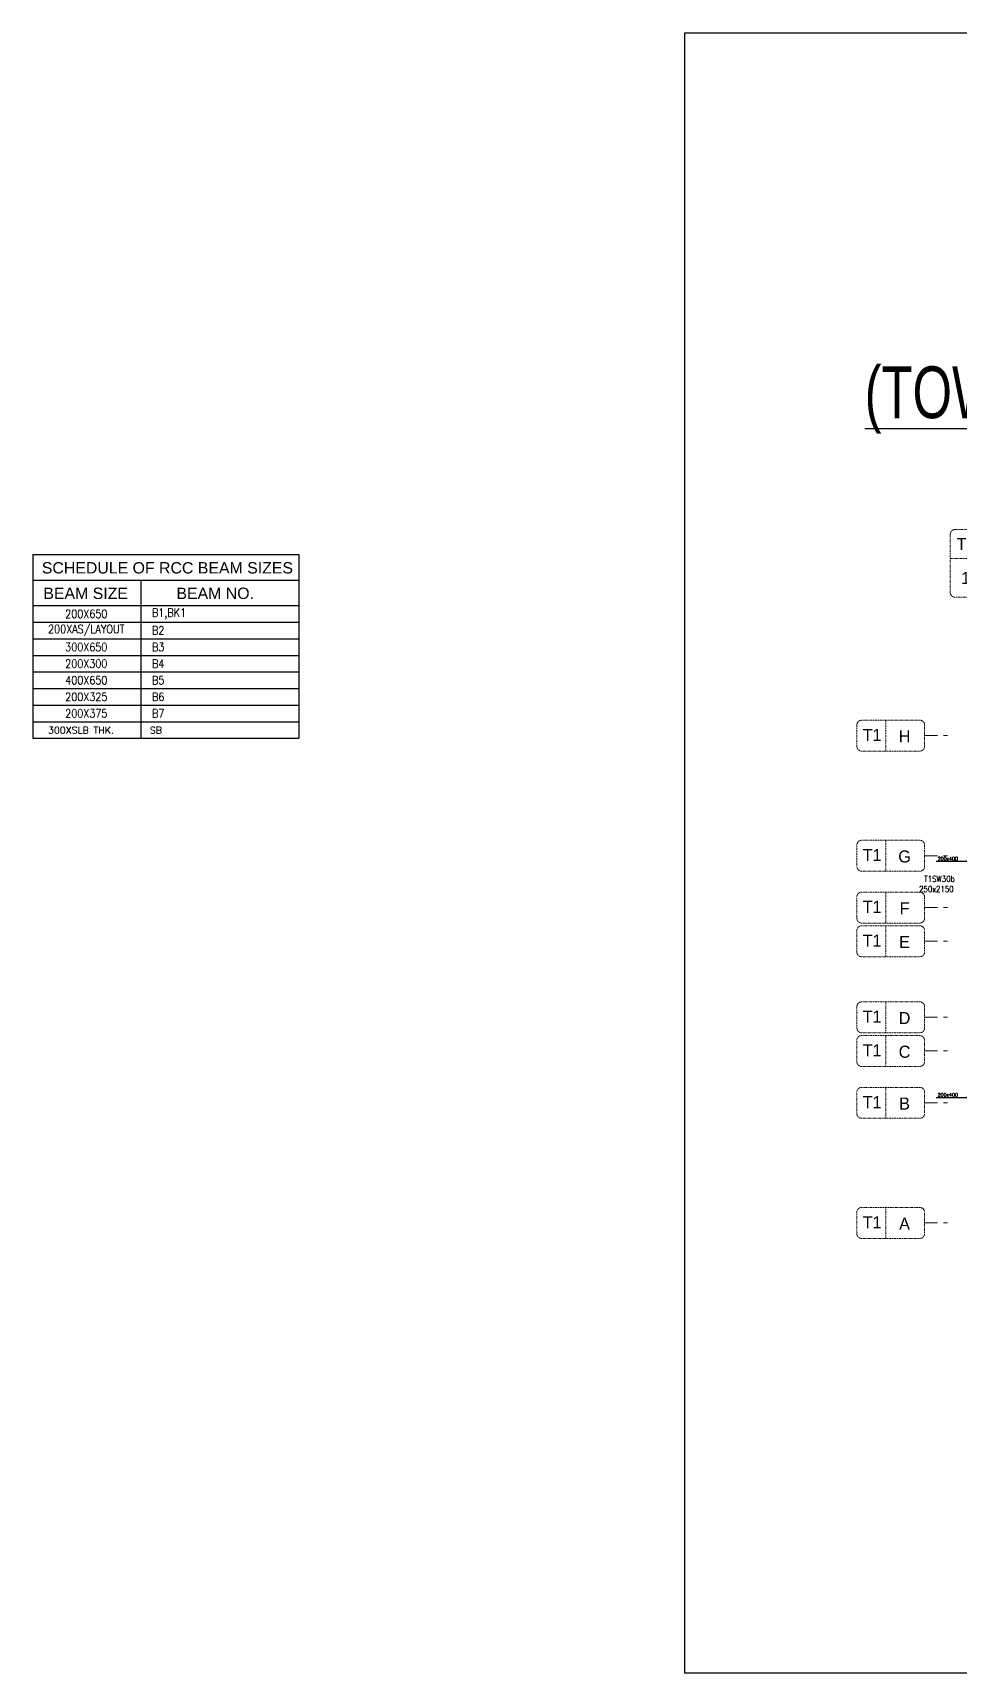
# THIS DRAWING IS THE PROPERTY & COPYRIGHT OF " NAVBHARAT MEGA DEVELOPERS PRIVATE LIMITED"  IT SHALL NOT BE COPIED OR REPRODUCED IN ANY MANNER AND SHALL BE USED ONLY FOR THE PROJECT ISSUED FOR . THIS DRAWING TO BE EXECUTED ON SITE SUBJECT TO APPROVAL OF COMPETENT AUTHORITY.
# Model space of a CAD drawing. Header units: millimetres. Extents: x 1078357 to 2594950, y -5122486 to -4636555.
# Drawn here: x 1078357 to 1105135, y -4684019 to -4636555 of the extents above; entities that cross this region are included whole.
import ezdxf
from ezdxf.enums import TextEntityAlignment as Align

# ---------------------------------------------------------------- set-up
doc = ezdxf.new("R2010")
doc.units = ezdxf.units.MM
doc.header["$PDMODE"] = 35
doc.linetypes.add('DGN STYLE 7', pattern=[8.34, 3.75, -1.67, 1.25, -1.67])
doc.layers.get('0').update_dxf_attribs({"lineweight": 0})
doc.layers.get('Defpoints').update_dxf_attribs({"lineweight": 0})
for name, color, linetype, lineweight in [('Boundary', 40, 'Continuous', 30), ('COL. NO.', 30, 'Continuous', 25), ('COL. SIZE', 7, 'Continuous', 25), ('DIM', 9, 'Continuous', 25), ('GRID LINE', 8, 'Continuous', 0), ('GRID NO', 8, 'DGN STYLE 7', 13)]:
    doc.layers.add(name, color=color, linetype=linetype, lineweight=lineweight)
doc.layers.add('G-ANNO-SCHD', color=231, linetype='Continuous')
doc.layers.add('S TEXT', color=7, linetype='Continuous')
doc.styles.add('ARIAL', font='arial.ttf')
doc.styles.add('Roman', font='romans')
doc.styles.add('ROMANS', font='romans.shx', dxfattribs={"width": 0.85})
doc.styles.add('SANSSERIF', font='sas_____.pfb')
doc.styles.get("Standard").update_dxf_attribs({"font": 'Adani Regular.ttf', "height": 500})
doc.dimstyles.new('HARESH', dxfattribs={"dimtxt": 150, "dimasz": 75, "dimexe": 0, "dimexo": 0, "dimgap": 25, "dimtad": 1, "dimdec": 0, "dimdsep": 46, "dimtxsty": 'Roman', "dimblk": 'OBLIQUE', "dimcen": 225, "dimdle": 25, "dimclrd": 2, "dimclre": 2, "dimclrt": 7, "dimadec": 8, "dimazin": 1, "dimtfac": 1, "dimtdec": 0, "dimtmove": 0, "dimatfit": 0, "dimfxl": 1, "dimlwd": -1, "dimlwe": -1, "dimarcsym": 0})

# ---------------------------------------------------------------- blocks, each defined once
blk = doc.blocks.new('_Oblique')
at = {"color": 0, "linetype": 'ByBlock', "lineweight": -2}
blk.add_line((-0.5, -0.5), (0.5, 0.5), dxfattribs=at)
blk = doc.blocks.new('*D1383')
at = {"layer": 'Defpoints', "color": 0, "ltscale": 700, "transparency": 16777216}
for p in [(1105454, -4660525), (1105454, -4660791, 0), (1105904, -4660791, 0)]:
    blk.add_point(p, dxfattribs=at)
at = {"layer": 'DIM', "color": 2, "ltscale": 700, "transparency": 16777216}
for p, q in [((1104497, -4660525), (1105454, -4660525)), ((1105454, -4660525), (1105379, -4660525)), ((1105454, -4660791), (1105454, -4660525)), ((1105904, -4660525), (1105454, -4660525)), ((1105904, -4660525), (1105454, -4660525)), ((1105904, -4660791), (1105904, -4660525)), ((1105904, -4660525), (1105979, -4660525))]:
    blk.add_line(p, q, dxfattribs=at)
at = {"layer": 'DIM', "color": 2, "ltscale": 700, "transparency": 16777216, "xscale": 75, "yscale": 75, "zscale": 75}
blk.add_blockref('_Oblique', (1105454, -4660525), dxfattribs=at)
at = {"layer": 'DIM', "color": 2, "ltscale": 700, "transparency": 16777216, "xscale": 75, "yscale": 75, "zscale": 75, "rotation": 180}
blk.add_blockref('_Oblique', (1105904, -4660525), dxfattribs=at)
at = {"layer": 'DIM', "color": 7, "ltscale": 700, "transparency": 16777216, "insert": (1104834, -4660450), "char_height": 150, "attachment_point": 5, "style": 'Roman'}
blk.add_mtext('{\\H0.666667x;200x400}', dxfattribs=at)
blk = doc.blocks.new('*D1387')
at = {"layer": 'Defpoints', "color": 0, "ltscale": 700, "transparency": 16777216}
for p in [(1105454, -4667091, 0), (1105904, -4667091, 0), (1105454, -4667357)]:
    blk.add_point(p, dxfattribs=at)
at = {"layer": 'DIM', "color": 2, "ltscale": 700, "transparency": 16777216}
for p, q in [((1105454, -4667091), (1105454, -4667357)), ((1105904, -4667091), (1105904, -4667357)), ((1104497, -4667357), (1105454, -4667357)), ((1105454, -4667357), (1105379, -4667357)), ((1105904, -4667357), (1105454, -4667357)), ((1105904, -4667357), (1105454, -4667357)), ((1105904, -4667357), (1105979, -4667357))]:
    blk.add_line(p, q, dxfattribs=at)
at = {"layer": 'DIM', "color": 2, "ltscale": 700, "transparency": 16777216, "xscale": 75, "yscale": 75, "zscale": 75}
blk.add_blockref('_Oblique', (1105454, -4667357), dxfattribs=at)
at = {"layer": 'DIM', "color": 2, "ltscale": 700, "transparency": 16777216, "xscale": 75, "yscale": 75, "zscale": 75, "rotation": 180}
blk.add_blockref('_Oblique', (1105904, -4667357), dxfattribs=at)
at = {"layer": 'DIM', "color": 7, "ltscale": 700, "transparency": 16777216, "insert": (1104834, -4667282), "char_height": 150, "attachment_point": 5, "style": 'Roman'}
blk.add_mtext('{\\H0.666667x;200x400}', dxfattribs=at)
blk = doc.blocks.new('Tower grid nomenclature-ex')
at = {"layer": 'GRID NO'}
blk.add_lwpolyline([(-1250, -600), (1750, -600, 0.414214), (2000, -350), (2000, 750, 0.414214), (1750, 1000), (-1250, 1000, 0.414214), (-1500, 750), (-1500, -350, 0.414214)], format="xyb", close=True, dxfattribs=at)
blk.add_lwpolyline([(0, 1000), (0, -600)], dxfattribs=at)
at = {"layer": 'GRID NO', "flags": 8}
for p in [(-1235, 400), (1788, 400)]:
    blk.add_attdef('GRID', text='', height=625, dxfattribs=at).set_placement(p, align=Align.MIDDLE_CENTER)

msp = doc.modelspace()

# ---------------------------------------------------------------- linework, layer by layer
at = {"layer": 'Boundary', "ltscale": 700, "elevation": 0}
msp.add_lwpolyline([(1097224.7, -4636555), (1204038.4, -4636555), (1204038.4, -4684019.2), (1097224.7, -4684019.2)], close=True, dxfattribs=at)
at = {"layer": 'G-ANNO-SCHD'}
for p, q in [((1078357.2, -4651653, 0), (1086059.9, -4651653, 0)), ((1078357.2, -4651653, 0), (1078357.2, -4656968.1, 0)), ((1086059.9, -4651653, 0), (1086059.9, -4656968.1, 0)), ((1078357.2, -4652390.5, 0), (1086059.9, -4652390.5, 0)), ((1081478.5, -4652390.5, 0), (1081478.5, -4656968.1, 0)), ((1078357.2, -4653128.1, 0), (1086059.9, -4653128.1, 0)), ((1078357.2, -4653608.1, 0), (1086059.9, -4653608.1, 0)), ((1078357.2, -4654088.1, 0), (1086059.9, -4654088.1, 0)), ((1078357.2, -4654568.1, 0), (1086059.9, -4654568.1, 0)), ((1078357.2, -4655048.1, 0), (1086059.9, -4655048.1, 0)), ((1078357.2, -4655528.1, 0), (1086059.9, -4655528.1, 0)), ((1078357.2, -4655528.1, 0), (1086059.9, -4655528.1, 0)), ((1078357.2, -4656008.1, 0), (1086059.9, -4656008.1, 0)), ((1078357.2, -4656008.1, 0), (1086059.9, -4656008.1, 0)), ((1078357.2, -4656488.1, 0), (1086059.9, -4656488.1, 0)), ((1078357.2, -4656968.1, 0), (1086059.9, -4656968.1, 0))]:
    msp.add_line(p, q, dxfattribs=at)
at = {"layer": 'GRID LINE', "linetype": 'DGN STYLE 7', "ltscale": 100, "elevation": 0}
for points in [[(1104163.2, -4656891.1), (1104970.2, -4656891.1)], [(1104163.2, -4660366.1), (1104970.2, -4660366.1)], [(1104163.2, -4661866.1), (1104970.2, -4661866.1)], [(1104163.2, -4662841.1), (1104970.2, -4662841.1)], [(1104163.2, -4665041.1), (1104970.2, -4665041.1)], [(1104163.2, -4666016.1), (1104970.2, -4666016.1)], [(1104163.2, -4667516.1), (1104970.2, -4667516.1)], [(1104163.2, -4670991.1), (1104970.2, -4670991.1)]]:
    msp.add_lwpolyline(points, dxfattribs=at)

# ---------------------------------------------------------------- block references
at = {"layer": 'GRID NO'}
ref = msp.add_blockref('Tower grid nomenclature-ex', (1105241.4, -4651766.6, 0), dxfattribs=dict(at, xscale=0.56, yscale=0.56, zscale=0.56, rotation=270))
ref.add_attrib('GRID', '1', dxfattribs={"height": 350}).set_placement((1105353.4, -4652326.6, 0), align=Align.MIDDLE_CENTER)
ref.add_attrib('GRID', 'T1', dxfattribs={"height": 350}).set_placement((1105359.2, -4651346.6, 0), align=Align.MIDDLE_CENTER)
ref = msp.add_blockref('Tower grid nomenclature-ex', (1103043.2, -4657003.1, 0), dxfattribs=dict(at, xscale=0.56, yscale=0.56, zscale=0.56))
ref.add_attrib('GRID', 'H', dxfattribs={"height": 350}).set_placement((1103582.7, -4656911.7, 0), align=Align.MIDDLE_CENTER)
ref.add_attrib('GRID', 'T1', dxfattribs={"height": 350}).set_placement((1102643.7, -4656870.6, 0), align=Align.MIDDLE_CENTER)
ref = msp.add_blockref('Tower grid nomenclature-ex', (1103043.2, -4660478.1, 0), dxfattribs=dict(at, xscale=0.56, yscale=0.56, zscale=0.56))
ref.add_attrib('GRID', 'G', dxfattribs={"height": 350}).set_placement((1103582.7, -4660386.7, 0), align=Align.MIDDLE_CENTER)
ref.add_attrib('GRID', 'T1', dxfattribs={"height": 350}).set_placement((1102643.7, -4660345.6, 0), align=Align.MIDDLE_CENTER)
ref = msp.add_blockref('Tower grid nomenclature-ex', (1103043.2, -4661978.1, 0), dxfattribs=dict(at, xscale=0.56, yscale=0.56, zscale=0.56))
ref.add_attrib('GRID', 'F', dxfattribs={"height": 350}).set_placement((1103582.7, -4661886.7, 0), align=Align.MIDDLE_CENTER)
ref.add_attrib('GRID', 'T1', dxfattribs={"height": 350}).set_placement((1102643.7, -4661845.6, 0), align=Align.MIDDLE_CENTER)
ref = msp.add_blockref('Tower grid nomenclature-ex', (1103043.2, -4662953.1, 0), dxfattribs=dict(at, xscale=0.56, yscale=0.56, zscale=0.56))
ref.add_attrib('GRID', 'E', dxfattribs={"height": 350}).set_placement((1103582.7, -4662861.7, 0), align=Align.MIDDLE_CENTER)
ref.add_attrib('GRID', 'T1', dxfattribs={"height": 350}).set_placement((1102643.7, -4662820.6, 0), align=Align.MIDDLE_CENTER)
ref = msp.add_blockref('Tower grid nomenclature-ex', (1103043.2, -4665153.1, 0), dxfattribs=dict(at, xscale=0.56, yscale=0.56, zscale=0.56))
ref.add_attrib('GRID', 'D', dxfattribs={"height": 350}).set_placement((1103582.7, -4665061.7, 0), align=Align.MIDDLE_CENTER)
ref.add_attrib('GRID', 'T1', dxfattribs={"height": 350}).set_placement((1102643.7, -4665020.6, 0), align=Align.MIDDLE_CENTER)
ref = msp.add_blockref('Tower grid nomenclature-ex', (1103043.2, -4666128.1, 0), dxfattribs=dict(at, xscale=0.56, yscale=0.56, zscale=0.56))
ref.add_attrib('GRID', 'C', dxfattribs={"height": 350}).set_placement((1103582.7, -4666036.7, 0), align=Align.MIDDLE_CENTER)
ref.add_attrib('GRID', 'T1', dxfattribs={"height": 350}).set_placement((1102643.7, -4665995.6, 0), align=Align.MIDDLE_CENTER)
ref = msp.add_blockref('Tower grid nomenclature-ex', (1103043.2, -4667628.1, 0), dxfattribs=dict(at, xscale=0.56, yscale=0.56, zscale=0.56))
ref.add_attrib('GRID', 'B', dxfattribs={"height": 350}).set_placement((1103582.7, -4667536.7, 0), align=Align.MIDDLE_CENTER)
ref.add_attrib('GRID', 'T1', dxfattribs={"height": 350}).set_placement((1102643.7, -4667495.6, 0), align=Align.MIDDLE_CENTER)
ref = msp.add_blockref('Tower grid nomenclature-ex', (1103043.2, -4671103.1, 0), dxfattribs=dict(at, xscale=0.56, yscale=0.56, zscale=0.56))
ref.add_attrib('GRID', 'A', dxfattribs={"height": 350}).set_placement((1103582.7, -4671011.7, 0), align=Align.MIDDLE_CENTER)
ref.add_attrib('GRID', 'T1', dxfattribs={"height": 350}).set_placement((1102643.7, -4670970.6, 0), align=Align.MIDDLE_CENTER)

# ---------------------------------------------------------------- texts
at = {"layer": 'COL. NO.', "linetype": 'Continuous', "style": 'ROMANS', "width": 0.85}
msp.add_text('T1SW30b', height=175, dxfattribs=at).set_placement((1104149.6, -4661122.4, -320.4))
at = {"layer": 'COL. SIZE', "linetype": 'Continuous', "style": 'ROMANS', "width": 0.85}
msp.add_text('250x2150', height=175, dxfattribs=at).set_placement((1104001.9, -4661418.1, -320.4))
at = {"layer": 'G-ANNO-SCHD', "ltscale": 700, "transparency": 33554687, "style": 'ROMANS'}
for s, p in [('300XSLB THK.', (1078795.2, -4656834, 0)), ('SB', (1081743.5, -4656834, 0))]:
    msp.add_text(s, height=200, rotation=359.99906, dxfattribs=at).set_placement(p)
at = {"layer": 'G-ANNO-SCHD', "attachment_point": 5, "style": 'ARIAL'}
for s, insert, char_height, width in [('SCHEDULE OF RCC BEAM SIZES ', (1082252.2, -4652037.6, 0), 328.615, 7287.543), ('BEAM SIZE', (1079885.8, -4652775.1, 0), 328.62, 5156.386), ('BEAM NO.', (1083635, -4652775.1, 0), 328.62, 7287.543)]:
    msp.add_mtext(s, dxfattribs=dict(at, insert=insert, char_height=char_height, width=width))
at = {"layer": 'G-ANNO-SCHD', "ltscale": 700, "transparency": 33554687, "char_height": 240, "attachment_point": 5, "style": 'ROMANS'}
for s, insert, width in [('200X650', (1079905.1, -4653368.1, 0), 3835.363), ('\\pxql;B1,BK1', (1085448.8, -4653368.1, 0), 7287.543), ('300X650', (1079905.1, -4654328.1, 0), 3835.363), ('\\pxql;B3', (1085448.8, -4654328.1, 0), 7287.543), ('200X325', (1079905.1, -4655768.1, 0), 3835.363), ('\\pxql;B6', (1085448.8, -4655768.1, 0), 7287.543), ('200X375', (1079905.1, -4656248.1, 0), 3835.363), ('\\pxql;B7', (1085448.8, -4656248.1, 0), 7287.543)]:
    msp.add_mtext(s, dxfattribs=dict(at, insert=insert, width=width))
at = {"layer": 'G-ANNO-SCHD', "ltscale": 500, "transparency": 33554687, "char_height": 240, "attachment_point": 5, "style": 'ROMANS'}
for s, insert, width in [('200XAS/LAYOUT', (1079905.1, -4653848.1, 0), 3835.363), ('\\pxql;B2', (1085448.8, -4653848.1, 0), 7287.543), ('200X300', (1079905.1, -4654808.1, 0), 3835.363), ('\\pxql;B4', (1085448.8, -4654808.1, 0), 7287.543), ('400X650', (1079905.1, -4655288.1, 0), 3835.363), ('\\pxql;B5', (1085448.8, -4655288.1, 0), 7287.543)]:
    msp.add_mtext(s, dxfattribs=dict(at, insert=insert, width=width))
at = {"layer": 'S TEXT', "color": 1, "extrusion": (-1.33677e-08, 3.74197e-09, 1), "style": 'SANSSERIF', "width": 0.7}
msp.add_text('%%U(TOWER 1)- GROUND FLOOR ROOF SLAB', height=1500, dxfattribs=at).set_placement((1102430.4, -4647705.8, 0.2))

# ---------------------------------------------------------------- dimensions: what is measured, and where the dimension line sits
at = {"layer": 'DIM', "ltscale": 700}
for base, p1, p2, picture, middle in [((1105453.5, -4660525.2, 0), (1105903.5, -4660791.2, 0), (1105453.5, -4660791.2, 0), '*D1383', (1104834.2, -4660546.9, 0)), ((1105453.5, -4667357.2, 0), (1105903.5, -4667091.2, 0), (1105453.5, -4667091.2, 0), '*D1387', (1104834.2, -4667335.5, 0))]:
    dim = msp.add_linear_dim(base=base, p1=p1, p2=p2, text='{\\H0.666667x;200x400}', dimstyle='HARESH', override={"dimtxsty": 'Roman', "dimtmove": 1}, dxfattribs=at)
    dim.commit()
    dim.dimension.update_dxf_attribs({"geometry": picture, "text_midpoint": middle, "dimtype": 160})

doc.saveas('drawing.dxf')
